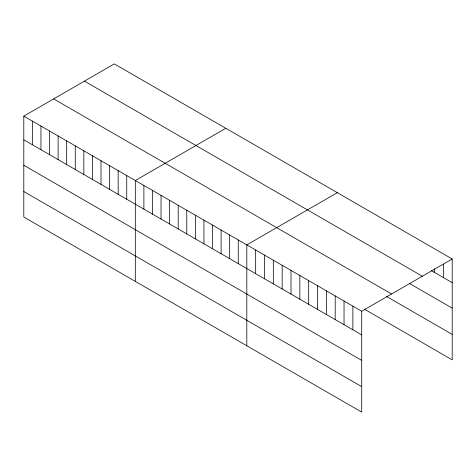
<?xml version="1.0" encoding="UTF-8"?>
<svg xmlns="http://www.w3.org/2000/svg" width="476" height="476" viewBox="0 0 476 476"><rect width="100%" height="100%" fill="white"/><g stroke="black" fill="none" stroke-linecap="round" stroke-linejoin="round"><path stroke-width="0.71" d="M23.8 116.144L361.712 311.233L361.712 412.103L23.8 217.014L23.8 116.144L114.288 63.897L452.2 258.986L452.2 359.856L364.455 309.198M225.802 128.276L135.309 180.523L135.309 281.393M337.311 192.655L246.818 244.902L246.818 345.772M361.712 311.233L452.2 258.986M431.369 270.63L452.2 282.655M84.43 81.14L422.337 276.229M409.277 283.351L452.2 308.133M53.663 98.901L391.57 293.99M386.548 296.477L452.2 334.378M23.8 139.807L361.712 334.902M23.8 165.285L361.712 360.374M23.8 191.536L361.712 386.625M443.364 264.24L443.364 277.556M434.523 268.75L434.523 272.45M352.871 306.127L352.871 329.797M344.035 301.028L344.035 324.692M335.199 295.923L335.199 319.592M326.357 290.824L326.357 314.487M317.522 285.719L317.522 309.388M308.686 280.62L308.686 304.283M299.844 275.515L299.844 299.184M291.009 270.416L291.009 294.079M282.173 265.31L282.173 288.98M273.331 260.211L273.331 283.875M264.495 255.106L264.495 278.775M255.66 250.007L255.66 273.67M238.244 239.952L238.244 263.615M229.664 234.995L229.664 258.664M221.09 230.045L221.09 253.714M212.51 225.094L212.51 248.758M203.93 220.138L203.93 243.807M195.356 215.188L195.356 238.857M186.776 210.237L186.776 233.9M178.197 205.281L178.197 228.95M169.623 200.331L169.623 224M161.043 195.38L161.043 219.043M152.463 190.424L152.463 214.093M143.889 185.473L143.889 209.142M126.735 175.573L126.735 199.236M118.155 170.616L118.155 194.285M109.575 165.666L109.575 189.329M101.001 160.715L101.001 184.379M92.421 155.759L92.421 179.428M83.841 150.809L83.841 174.472M75.267 145.858L75.267 169.521M66.688 140.902L66.688 164.571M58.114 135.952L58.114 159.621M49.534 131.001L49.534 154.664M40.954 126.045L40.954 149.714M32.38 121.094L32.38 144.763"/></g></svg>
